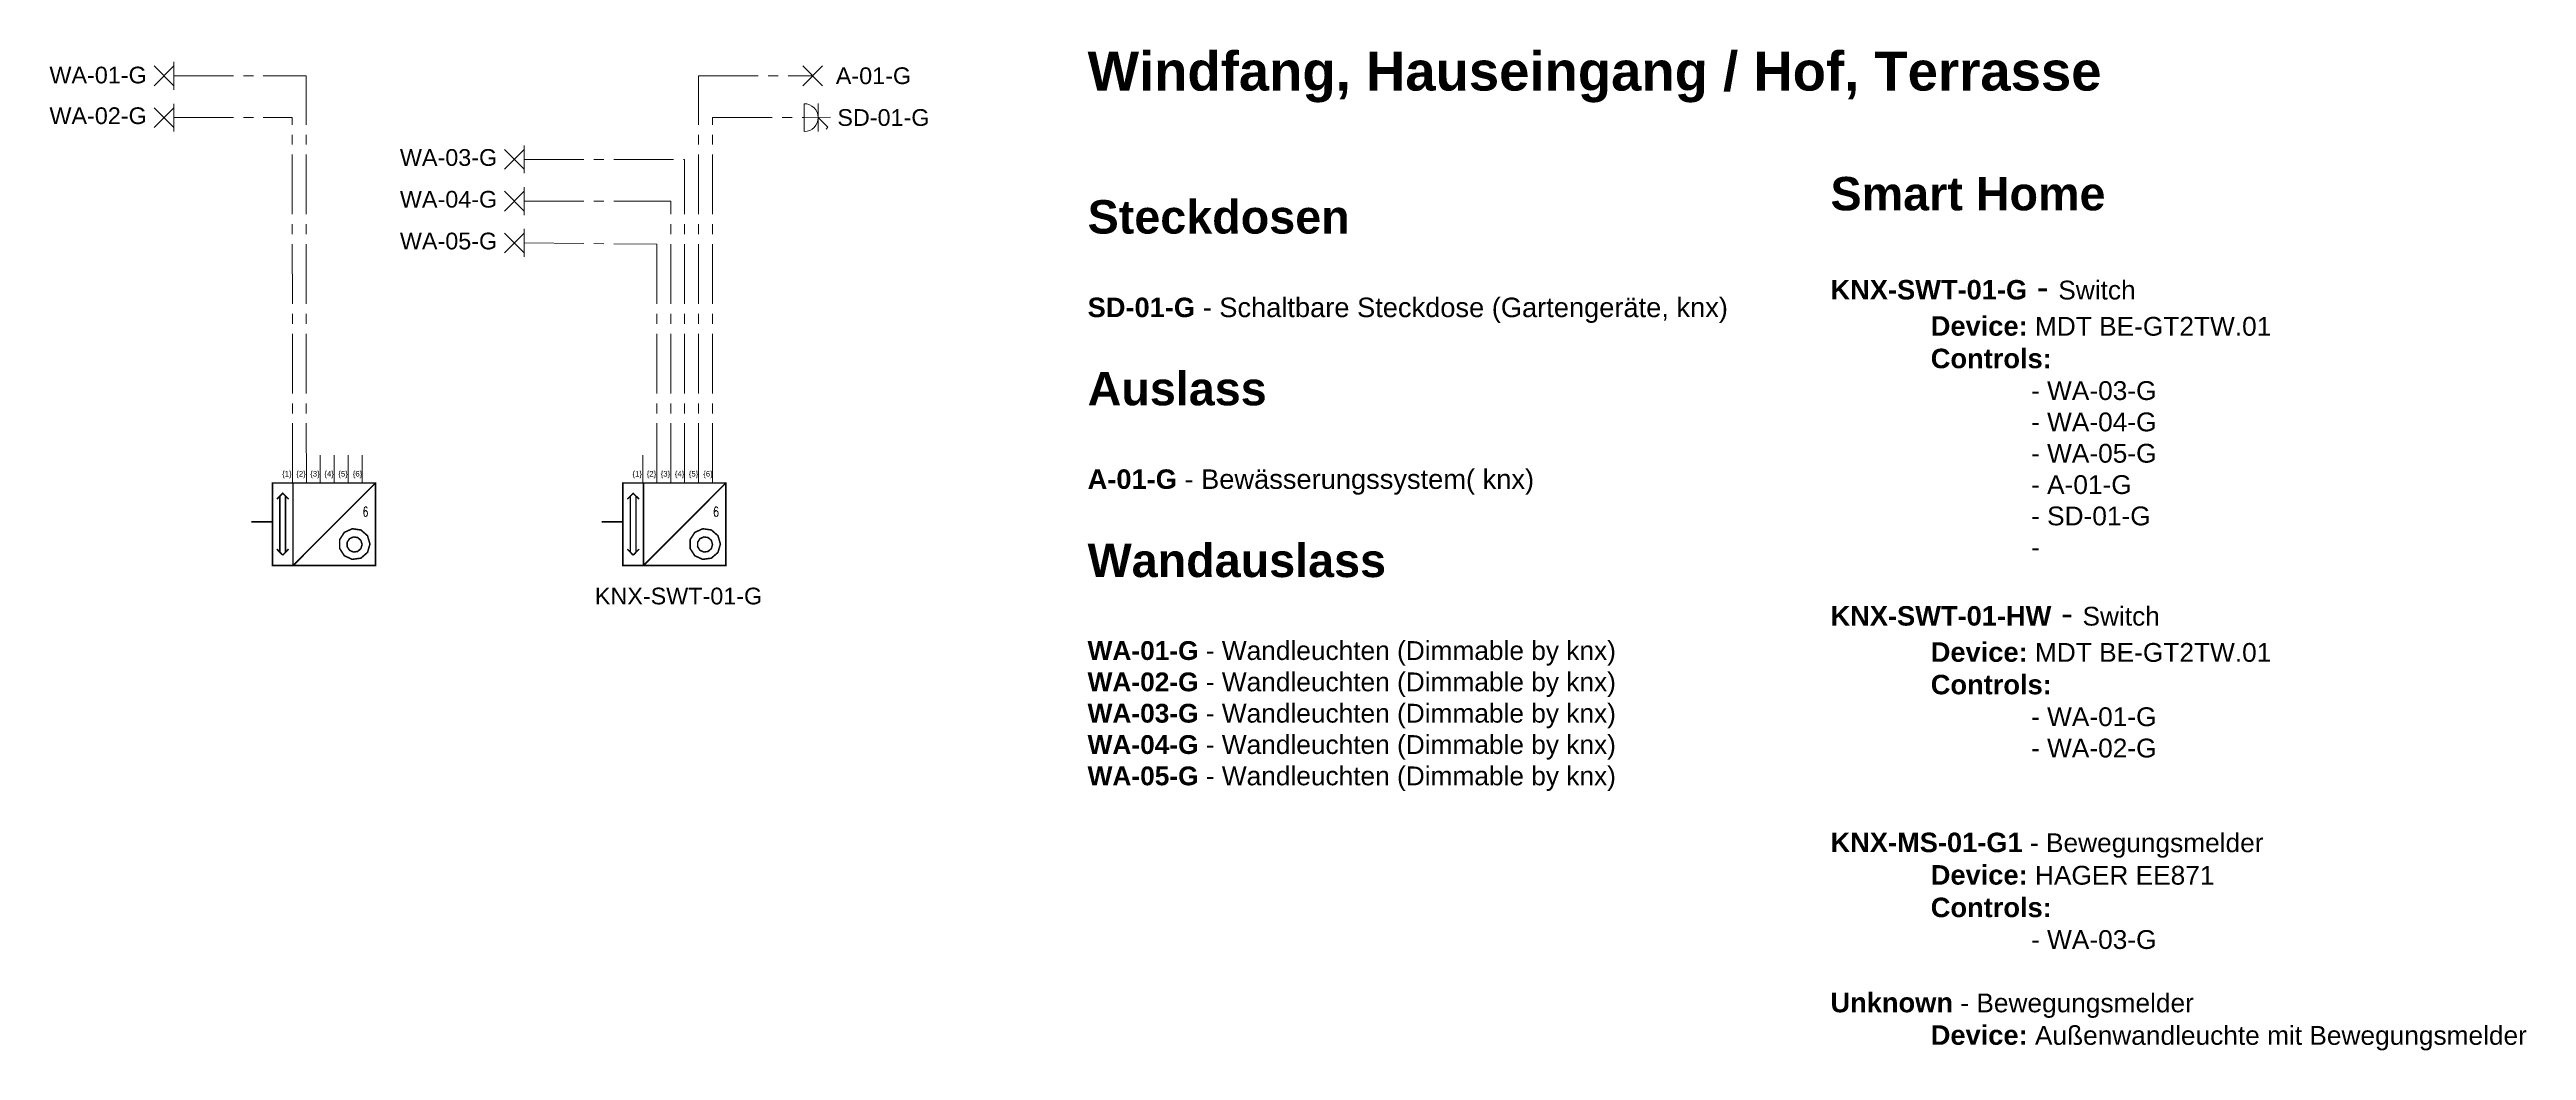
# Model space of a CAD drawing. Header units: millimetres. Extents: x 6404 to 15297, y 12268 to 15862.
import ezdxf
from ezdxf.enums import TextEntityAlignment as Align

# ---------------------------------------------------------------- set-up
doc = ezdxf.new("R2010")
doc.units = ezdxf.units.MM
doc.header["$LTSCALE"] = 10
doc.linetypes.add('AI-Linetype-20', pattern=[32.166085, 21.44411, -3.573992, 3.573992, -3.573992])
doc.layers.add('01-AN-Electric_Schematic', color=7, linetype='Continuous')
doc.layers.add('02-AN-Smart_Schematic', color=7, linetype='Continuous')
doc.styles.add('SN0', font='ROMANS', dxfattribs={"width": 0.002083})
doc.styles.get("Standard").update_dxf_attribs({"font": 'Arial.ttf'})

msp = doc.modelspace()

# ---------------------------------------------------------------- linework, layer by layer
at = {"layer": '01-AN-Electric_Schematic', "color": 7, "lineweight": 20}
for p, q in [((6849.8, 15732.6), (6779.1, 15803.4)), ((6779.1, 15732.6), (6849.8, 15803.4)), ((6849.8, 15718), (6849.8, 15818)), ((9108, 15803.4), (9178.7, 15732.6)), ((9178.7, 15803.4), (9108, 15732.6)), ((6849.8, 15582.6), (6779.1, 15653.4)), ((6779.1, 15582.6), (6849.8, 15653.4)), ((6849.8, 15568), (6849.8, 15668)), ((8108, 15432.6), (8037.3, 15503.4)), ((8037.3, 15432.6), (8108, 15503.4)), ((8108, 15418), (8108, 15518)), ((8108, 15282.6), (8037.3, 15353.4)), ((8037.3, 15282.6), (8108, 15353.4)), ((8108, 15268), (8108, 15368)), ((8108, 15118), (8108, 15218)), ((8108, 15132.6), (8037.3, 15203.4)), ((8037.3, 15132.6), (8108, 15203.4))]:
    msp.add_line(p, q, dxfattribs=at)
at = {"layer": '01-AN-Electric_Schematic', "color": 7, "lineweight": 18}
for p, q in [((9113.2, 15668), (9113.8, 15568)), ((9163.2, 15668.3), (9163.8, 15568.3)), ((9113.5, 15618), (9207.4, 15619)), ((9163.5, 15618.6), (9198.8, 15583.2)), ((9198.8, 15583.2), (9191.8, 15576.1))]:
    msp.add_line(p, q, dxfattribs=at)
msp.add_arc((9113.5, 15618), 50, 270.31776, 90.31776, dxfattribs=at)
at = {"layer": '02-AN-Smart_Schematic', "color": 3, "linetype": 'AI-Linetype-20', "lineweight": 15}
for p, q in [((6849.8, 15768), (7325.5, 15768)), ((7326, 14305.8), (7325.5, 15768)), ((8734.2, 14305.8), (8734.2, 15768)), ((8734.2, 15768), (9143.4, 15768)), ((6849.8, 15618), (7275.5, 15618)), ((7276, 14305.8), (7275.5, 15618)), ((8784.2, 14305.8), (8784.2, 15618)), ((8784.2, 15618), (9113.5, 15618)), ((8108, 15468), (8684, 15468)), ((8684.2, 14305.8), (8684, 15468)), ((8108, 15318), (8634.2, 15318)), ((8634.2, 14305.8), (8634.2, 15318)), ((8108, 15168), (8583.9, 15163.4)), ((8584.2, 14305.8), (8583.9, 15163.4)), ((7376, 14305.8), (7376, 14405.8)), ((7426, 14305.8), (7426, 14405.8)), ((7476, 14305.8), (7476, 14405.8)), ((7526, 14305.8), (7526, 14405.8)), ((8534.2, 14305.8), (8534.2, 14405.8))]:
    msp.add_line(p, q, dxfattribs=at)
at = {"layer": '02-AN-Smart_Schematic', "color": 7, "linetype": 'Continuous', "lineweight": 15, "const_width": 5.48}
for points in [[(7204.4, 14305.8), (7278, 14305.8), (7278, 14009.9), (7204.4, 14009.9), (7204.4, 14305.8)], [(7241.2, 14269), (7220.1, 14247.9), (7241.2, 14269), (7262.4, 14247.9), (7241.2, 14269)], [(7231, 14258.9), (7231, 14057.6)], [(7251.4, 14258.9), (7251.4, 14057.6)], [(7278, 14305.8), (7574, 14305.8), (7574, 14009.9), (7278, 14009.9), (7278, 14305.8)], [(7574, 14305.8), (7278.8, 14009.9)], [(8462.6, 14305.8), (8536.2, 14305.8), (8536.2, 14009.9), (8462.6, 14009.9), (8462.6, 14305.8)], [(8499.4, 14269), (8478.3, 14247.9), (8499.4, 14269), (8520.6, 14247.9), (8499.4, 14269)], [(8489.2, 14258.9), (8489.2, 14057.6)], [(8509.6, 14258.9), (8509.6, 14057.6)], [(8536.2, 14305.8), (8832.2, 14305.8), (8832.2, 14009.9), (8536.2, 14009.9), (8536.2, 14305.8)], [(8832.2, 14305.8), (8537, 14009.9)], [(7128.5, 14166.5), (7203.6, 14166.5)], [(7554.4, 14086.5), (7545.6, 14116.6), (7522, 14137.1), (7491, 14141.6), (7462.5, 14128.6), (7445.5, 14102.3), (7445.5, 14071), (7462.4, 14044.6), (7490.9, 14031.6), (7521.9, 14036), (7545.6, 14056.5), (7554.4, 14086.5), (7554.4, 14086.5)], [(8386.7, 14166.5), (8461.8, 14166.5)], [(8812.6, 14086.5), (8803.8, 14116.6), (8780.2, 14137.1), (8749.2, 14141.6), (8720.7, 14128.6), (8703.7, 14102.3), (8703.7, 14071), (8720.6, 14044.6), (8749.1, 14031.6), (8780.1, 14036), (8803.8, 14056.5), (8812.6, 14086.5), (8812.6, 14086.5)], [(7241.2, 14046.7), (7220.1, 14068.6)], [(7262.4, 14068.6), (7241.2, 14046.7)], [(7526.2, 14085), (7521.9, 14099.8), (7510.2, 14109.9), (7495, 14112.2), (7480.9, 14105.8), (7472.5, 14092.8), (7472.5, 14077.3), (7480.9, 14064.3), (7494.9, 14057.9), (7510.2, 14060.1), (7521.9, 14070.2), (7526.2, 14085), (7526.2, 14085)], [(8499.4, 14046.7), (8478.3, 14068.6)], [(8520.6, 14068.6), (8499.4, 14046.7)], [(8784.4, 14085), (8780.1, 14099.8), (8768.5, 14109.9), (8753.2, 14112.2), (8739.1, 14105.8), (8730.8, 14092.8), (8730.7, 14077.3), (8739.1, 14064.3), (8753.1, 14057.9), (8768.4, 14060.1), (8780.1, 14070.2), (8784.4, 14085), (8784.4, 14085)]]:
    msp.add_lwpolyline(points, dxfattribs=at)

# ---------------------------------------------------------------- texts
at = {"layer": '01-AN-Electric_Schematic', "color": 7, "attachment_point": 1}
for s, width, heights, insert, char_height in [('{\\fArial|b1|i0|c0|p34;\\H1.55556x;Windfang, Hauseingang / Hof, Terrasse}\\P\\P\\P{\\fArial|b1|i0|c0|p34;\\H1.33333x;Steckdosen\\H0.75x;\\P}\\P{\\fArial|b1|i0|c0|p34;\\H0.77778x;SD-01-G\\fArial|b0|i0|c0|p34; - Schaltbare Steckdose (Gartengeräte, knx)\\P}\\P{\\fArial|b1|i0|c0|p34;\\H1.33333x;Auslass}\\P\\P{\\fArial|b1|i0|c0|p34;\\H0.77778x;A-01-G\\fArial|b0|i0|c0|p34; - Bewässerungssystem( knx)\\P\\H1.28571x;\\P\\fArial|b1|i0|c0|p34;\\H1.33333x;Wandauslass\\fArial|b0|i0|c0|p34;\\P\\H0.75x;\\P\\fArial|b1|i0|c0|p34;\\H0.75x;WA-01-G\\fArial|b0|i0|c0|p34; - Wandleuchten (Dimmable by knx)\\P\\fArial|b1|i0|c0|p34;WA-02-G\\fArial|b0|i0|c0|p34; - Wandleuchten (Dimmable by knx)\\P\\fArial|b1|i0|c0|p34;WA-03-G\\fArial|b0|i0|c0|p34; - Wandleuchten (Dimmable by knx)\\P\\fArial|b1|i0|c0|p34;WA-04-G\\fArial|b0|i0|c0|p34; - Wandleuchten (Dimmable by knx)\\P\\fArial|b1|i0|c0|p34;\\H1x;WA-05-G\\fArial|b0|i0|c0|p34; - Wandleuchten (Dimmable by knx)}', 5463, [5802.1], (10131, 15855), 90), ('WA-01-G', 466, [0], (6403.7, 15800.9), 60), ('A-01-G', 466, [0], (9227, 15798.4), 60), ('WA-02-G', 466, [0], (6403.7, 15654.8), 60), ('SD-01-G', 466, [0], (9232.5, 15648.3), 60), ('WA-03-G', 466, [0], (7661.9, 15504.8), 60), ('WA-04-G', 466, [0], (7661.9, 15354.8), 60), ('WA-05-G', 466, [0], (7661.9, 15204.8), 60)]:
    msp.add_mtext_dynamic_manual_height_columns(s, width=width, gutter_width=12.5, heights=heights, dxfattribs=dict(at, insert=insert, char_height=char_height))
at = {"layer": '02-AN-Smart_Schematic', "color": 7, "linetype": 'Continuous', "lineweight": 15, "style": 'SN0', "width": 0.758019}
for p, p2 in [((7527.8, 14185.6), (7548.9, 14185.6)), ((8786, 14185.6), (8807.2, 14185.6))]:
    msp.add_text('6', height=34.5, dxfattribs=at).set_placement(p, p2, align=Align.FIT)
at = {"layer": '02-AN-Smart_Schematic', "color": 7, "insert": (12798, 15855), "char_height": 90, "attachment_point": 1}
msp.add_mtext_dynamic_manual_height_columns('{\\fArial|b1|i0|c0|p34;\\H1.55556x;  }\\P\\P\\P{\\fArial|b1|i0|c0|p34;\\H1.33333x;Smart Home\\H0.75x;\\P}\\P{\\fArial|b1|i0|c0|p34;\\H0.77778x;KNX-SWT-01-G} - {\\H0.75x;Switch\\P^I\\fArial|b1|i0|c0|p34;\\H1.03704x;Device:\\fArial|b0|i0|c0|p34;\\H0.96429x; MDT BE-GT2TW.01\\P^I\\fArial|b1|i0|c0|p34;\\H1.03704x;Controls:\\fArial|b0|i0|c0|p34;\\H0.96429x;\\P^I^I- WA-03-G\\P^I^I- WA-04-G\\P^I^I- WA-05-G\\P^I^I- A-01-G\\P^I^I- SD-01-G\\P^I^I- \\H0.99999x;\\P\\P\\fArial|b1|i0|c0|p34;\\H1.03704x;KNX-SWT-01-HW\\fArial|b0|i0|c0|p34;\\H1.28571x; - \\H0.75x;Switch\\P^I\\fArial|b1|i0|c0|p34;\\H1.03704x;Device:\\fArial|b0|i0|c0|p34;\\H0.96429x; MDT BE-GT2TW.01\\P^I\\fArial|b1|i0|c0|p34;\\H1.03704x;Controls:\\fArial|b0|i0|c0|p34;\\H0.96429x;\\P^I^I- WA-01-G\\P^I^I- WA-02-G\\P\\H0.99999x;\\P\\H1.00001x;\\P\\fArial|b1|i0|c0|p34;\\H1.03702x;KNX-MS-01-G1\\fArial|b0|i0|c0|p34;\\H0.9643x; - \\H0.99998x;Bewegungsmelder\\H1.00002x;\\P^I\\fArial|b1|i0|c0|p34;\\H1.03703x;Device:\\fArial|b0|i0|c0|p34;\\H0.96429x; HAGER EE871\\P^I\\fArial|b1|i0|c0|p34;\\H1.03703x;Controls:\\P\\fArial|b0|i0|c0|p34;\\H0.96429x;^I^I- \\H0.99999x;WA-03-G\\H1.00001x;\\P^I\\P\\fArial|b1|i0|c0|p34;\\H1.03701x;Unknown\\fArial|b0|i0|c0|p34;\\H0.9643x; - \\H1x;Bewegungsmelder\\H1x;\\P^I\\fArial|b1|i0|c0|p34;\\H1.03703x;Device:\\fArial|b0|i0|c0|p34;\\H0.96429x; Außenwandleuchte mit Bewegungsmelder}', width=3565, gutter_width=12.5, heights=[0], dxfattribs=at)
at = {"layer": '02-AN-Smart_Schematic', "color": 7, "lineweight": 15, "attachment_point": 1}
for s, width, heights, insert, char_height in [('\\{1\\}', 36, [0], (7238.9, 14349.1), 20), ('\\{2\\}', 36, [0], (7289.9, 14349.1), 20), ('\\{3\\}', 36, [0], (7339.9, 14349.1), 20), ('\\{4\\}', 36, [0], (7390.9, 14349.1), 20), ('\\{5\\}', 36, [0], (7440.9, 14349.1), 20), ('\\{6\\}', 36, [0], (7492.7, 14349.1), 20), ('\\{1\\}', 36, [0], (8497.1, 14349.1), 20), ('\\{2\\}', 36, [0], (8548.1, 14349.1), 20), ('\\{3\\}', 36, [0], (8598.1, 14349.1), 20), ('\\{4\\}', 36, [0], (8649.1, 14349.1), 20), ('\\{5\\}', 36, [0], (8699.1, 14349.1), 20), ('\\{6\\}', 36, [0], (8750.9, 14349.1), 20), ('KNX-SWT-01-G', 597, [62], (8362, 13930), 60)]:
    msp.add_mtext_dynamic_manual_height_columns(s, width=width, gutter_width=12.5, heights=heights, dxfattribs=dict(at, insert=insert, char_height=char_height))

doc.saveas('drawing.dxf')
